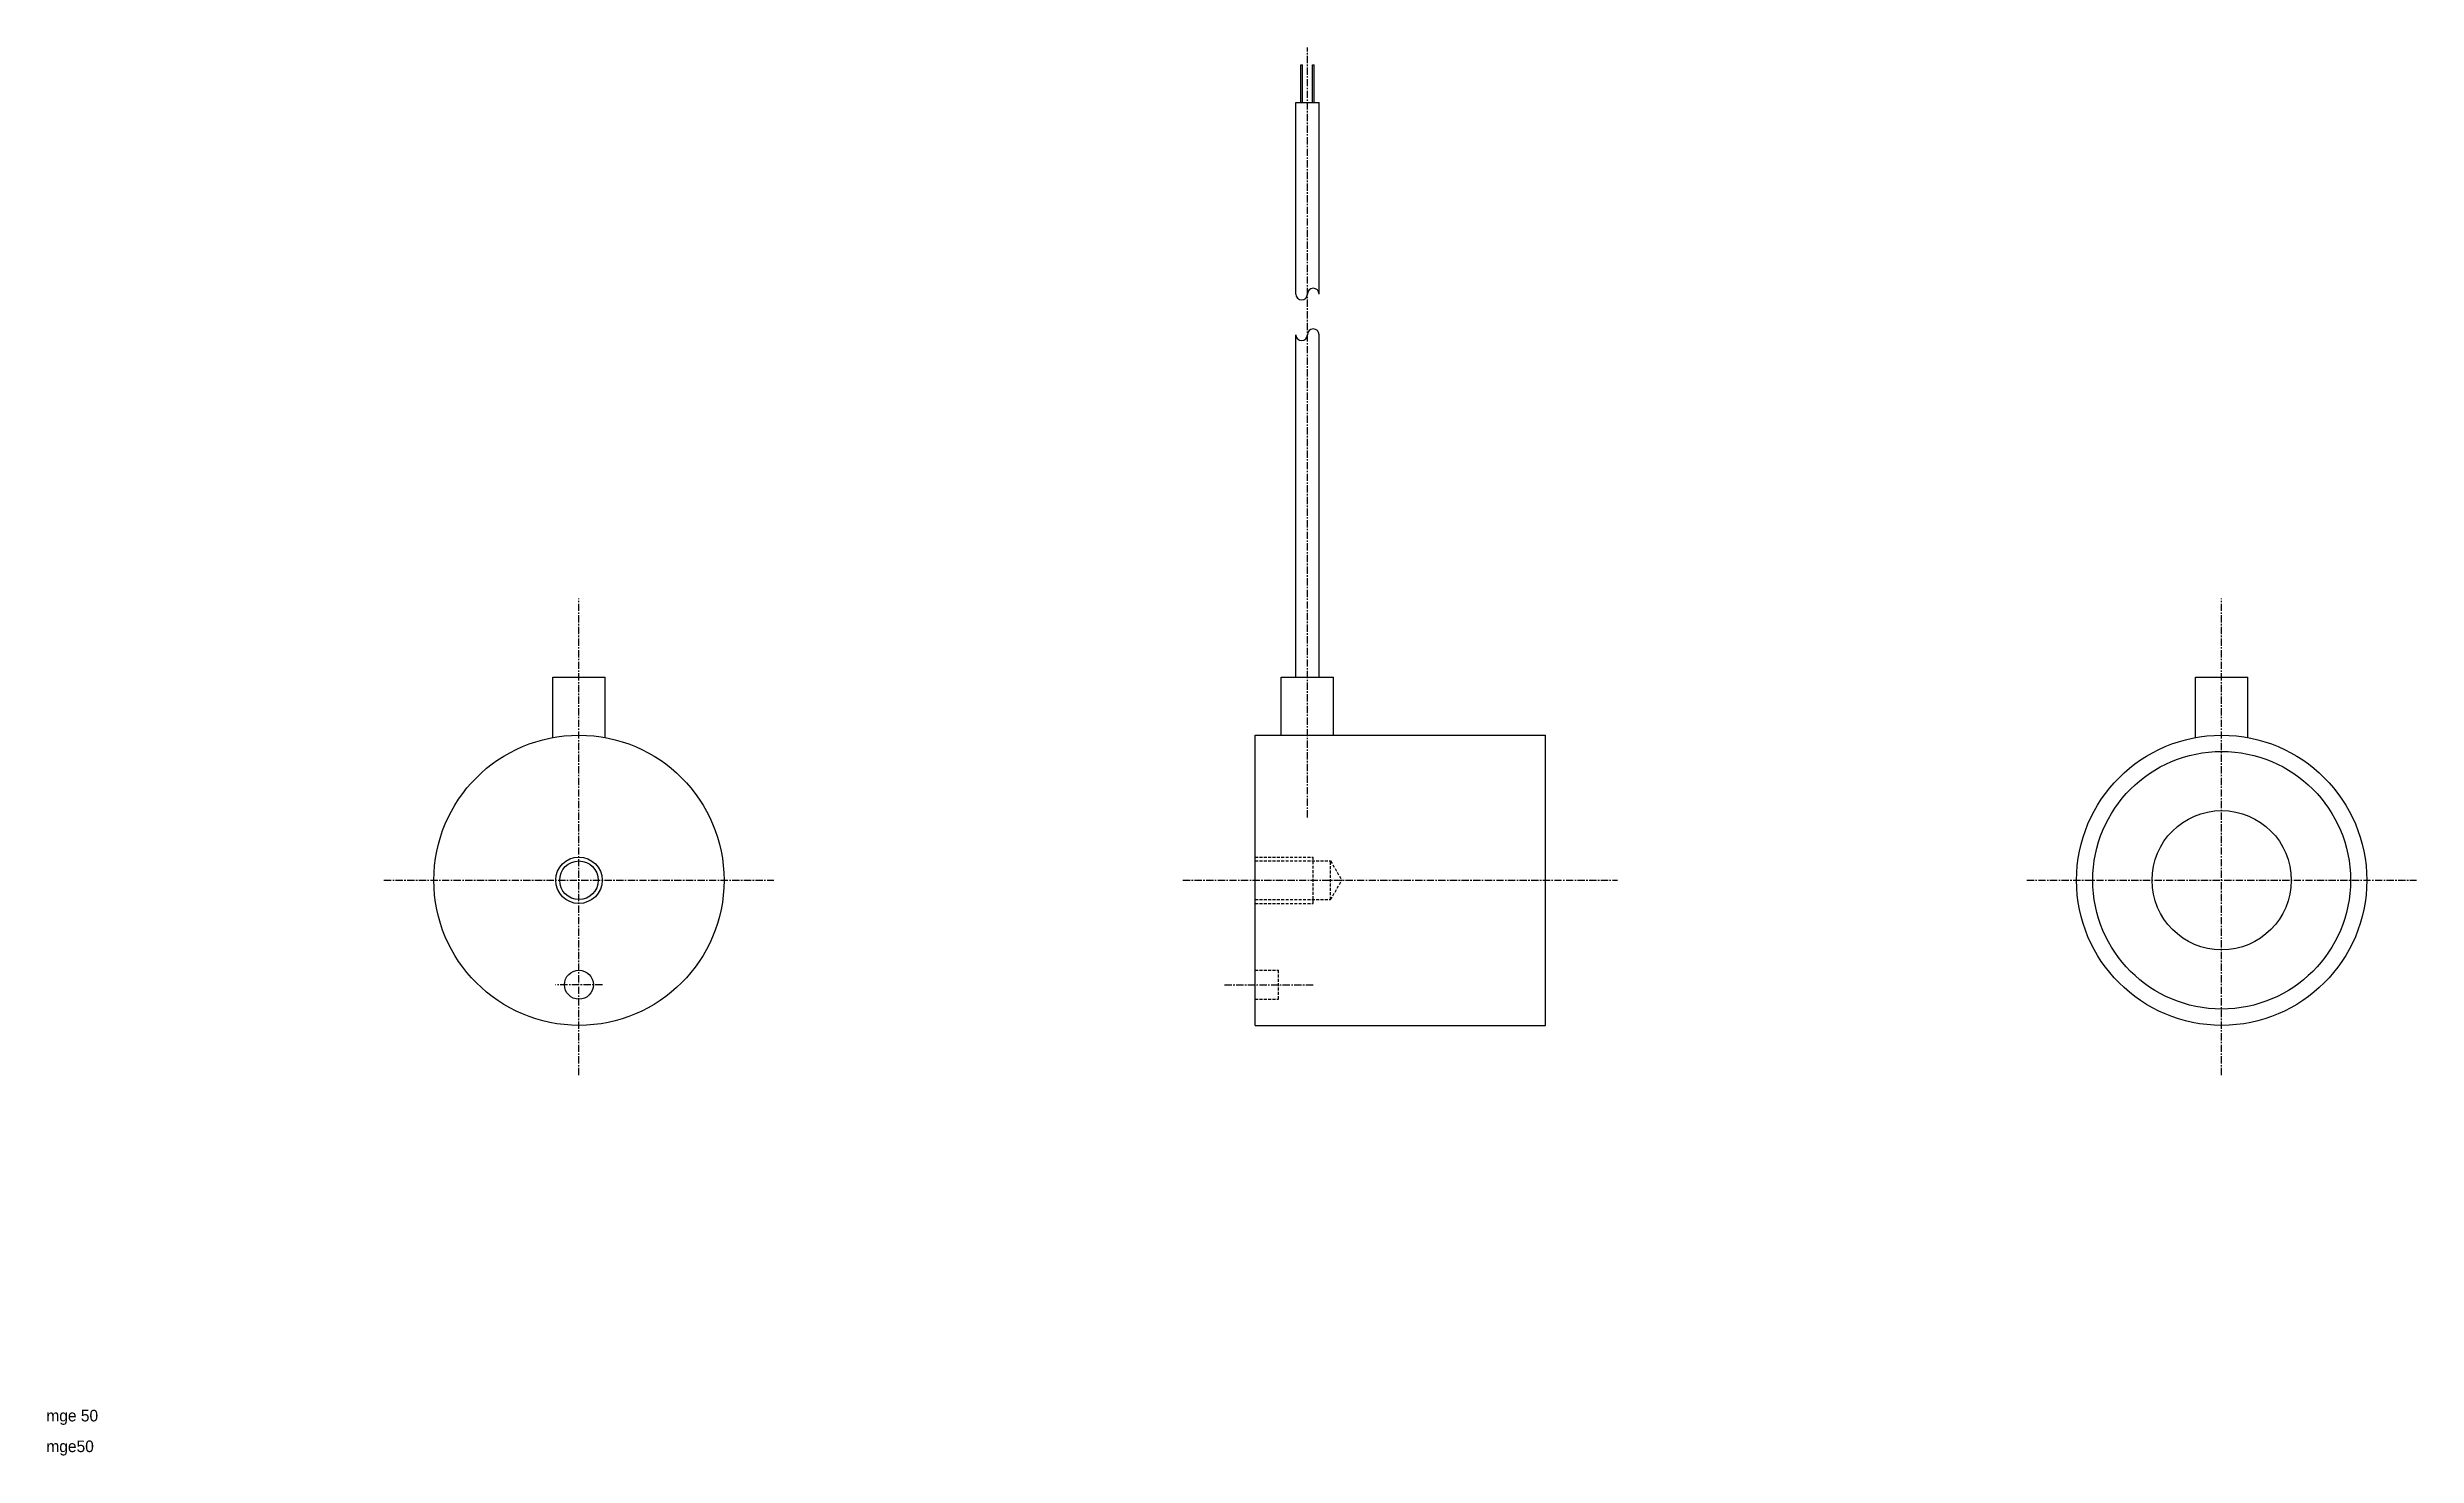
# Model space of a CAD drawing. Extents: x -65 to 344, y 28 to 271.
import ezdxf

# ---------------------------------------------------------------- set-up
doc = ezdxf.new("R2010")
doc.units = 0
doc.linetypes.add('CENTER', pattern=[2, 1.25, -0.25, 0.25, -0.25])
doc.linetypes.add('DASHED', pattern=[0.75, 0.5, -0.25])
doc.layers.get('0').update_dxf_attribs({"linetype": 'CONTINUOUS'})
doc.layers.add('CENTER', color=1, linetype='CENTER')

msp = doc.modelspace()

# ---------------------------------------------------------------- linework, layer by layer
at = {"color": 7, "linetype": 'CONTINUOUS'}
for p, q in [((151.32, 261.56), (151.32, 268.06)), ((151.32, 268.06), (151.62, 268.06)), ((151.62, 261.56), (151.62, 268.06)), ((153.32, 261.56), (153.32, 268.06)), ((153.32, 268.06), (153.62, 268.06)), ((153.62, 261.56), (153.62, 268.06)), ((150.47, 228.58), (150.47, 261.56)), ((150.47, 261.56), (154.47, 261.56)), ((154.47, 228.58), (154.47, 261.56)), ((150.47, 162.56), (150.47, 221.56)), ((154.47, 162.56), (154.47, 221.56)), ((22.46, 152.15), (22.46, 162.56)), ((22.46, 162.56), (31.46, 162.56)), ((31.46, 152.15), (31.46, 162.56)), ((147.97, 162.56), (156.97, 162.56)), ((147.97, 152.56), (147.97, 162.56)), ((156.97, 152.56), (156.97, 162.56)), ((305.48, 152.15), (305.48, 162.56)), ((305.48, 162.56), (314.48, 162.56)), ((314.48, 152.15), (314.48, 162.56)), ((143.47, 152.56), (193.47, 152.56)), ((143.47, 102.56), (143.47, 152.56)), ((193.47, 102.56), (193.47, 152.56)), ((143.47, 102.56), (193.47, 102.56))]:
    msp.add_line(p, q, dxfattribs=at)
at = {"color": 3, "linetype": 'DASHED'}
for p, q in [((143.47, 131.56), (153.47, 131.56)), ((143.47, 130.88), (156.47, 130.88)), ((153.47, 123.56), (153.47, 131.56)), ((156.47, 130.88), (158.39, 127.56)), ((156.47, 124.23), (156.47, 130.88)), ((156.47, 124.23), (158.39, 127.56)), ((143.47, 124.23), (156.47, 124.23)), ((143.47, 123.56), (153.47, 123.56)), ((143.47, 112.06), (147.47, 112.06)), ((147.47, 107.06), (147.47, 112.06)), ((143.47, 107.06), (147.47, 107.06))]:
    msp.add_line(p, q, dxfattribs=at)
at = {"color": 7, "linetype": 'CONTINUOUS'}
for centre, radius in [((26.96, 127.56), 25), ((309.98, 127.56), 25), ((309.98, 127.56), 22.2), ((309.98, 127.56), 12), ((26.96, 127.56), 3.32), ((26.96, 109.56), 2.5)]:
    msp.add_circle(centre, radius, dxfattribs=at)
at = {"color": 3, "linetype": 'CONTINUOUS'}
msp.add_circle((26.96, 127.56), 4, dxfattribs=at)
for centre, start, end in [((153.47, 228.58), 360, 180), ((151.47, 228.58), 180, 360), ((151.47, 221.56), 180, 360), ((153.47, 221.56), 360, 180)]:
    msp.add_arc(centre, 1, start, end)
at = {"layer": 'CENTER'}
for p, q in [((152.47, 138.37), (152.47, 271.08)), ((26.96, 93.97), (26.96, 176.14)), ((309.98, 93.97), (309.98, 176.14)), ((-6.63, 127.56), (60.54, 127.56)), ((131.02, 127.56), (205.91, 127.56)), ((276.4, 127.56), (343.57, 127.56)), ((31, 109.56), (22.91, 109.56)), ((138.2, 109.56), (153.56, 109.56))]:
    msp.add_line(p, q, dxfattribs=at)

# ---------------------------------------------------------------- texts
at = {"color": 7, "linetype": 'CONTINUOUS'}
for s, p in [('mge 50', (-64.8, 34.31)), ('mge50', (-64.8, 29.02))]:
    msp.add_text(s, height=2, dxfattribs=at).set_placement(p)

doc.saveas('drawing.dxf')
